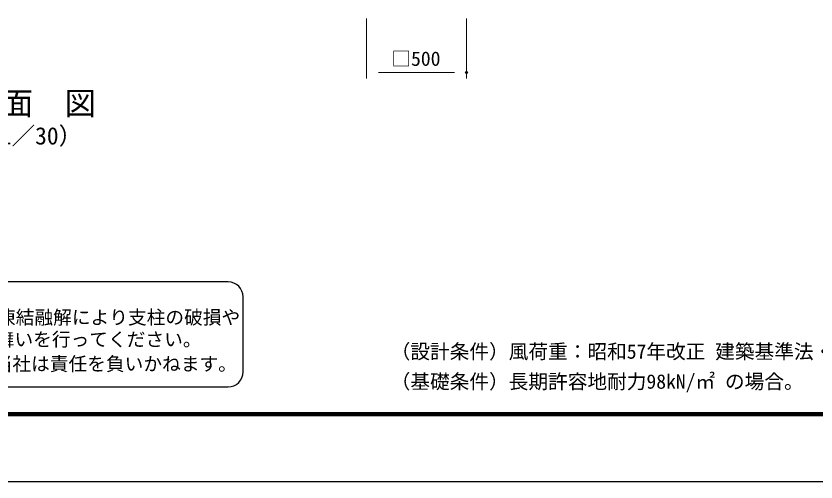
# Model space of a CAD drawing. Units: millimetres, scale not verified. Extents: x -6300 to 6300, y -4455 to 4455.
# Drawn here: x -2373 to 1629, y -4455 to -2125 of the extents above; entities that cross this region are included whole.
import ezdxf
from ezdxf.enums import TextEntityAlignment as Align

# ---------------------------------------------------------------- set-up
doc = ezdxf.new("R2010")
doc.units = ezdxf.units.MM
doc.header["$LTSCALE"] = 20
doc.header["$PDMODE"] = 32
doc.header["$PDSIZE"] = 10
for name, color, linetype, lineweight in [('0-0_D-TTL-TXT', 7, 'Continuous', 25), ('0-4_D-STR-DIM', 7, 'Continuous', 13), ('0-6_Defpoints', 8, 'Continuous', 25), ('0-C_D-TTL', 7, 'Continuous', 25)]:
    doc.layers.add(name, color=color, linetype=linetype, lineweight=lineweight)
doc.styles.add('ＭＳ ゴシック', font='')
doc.styles.get('ＭＳ ゴシック').set_extended_font_data('MS Gothic')

msp = doc.modelspace()

# ---------------------------------------------------------------- linework, layer by layer
at = {"layer": '0-0_D-TTL-TXT', "color": 2}
for p, q in [((-1312.12, -3454.47), (-4980.44, -3454.47)), ((-1237.12, -3904.47), (-1237.12, -3529.47)), ((-4980.44, -3979.47), (-1312.12, -3979.47))]:
    msp.add_line(p, q, dxfattribs=at)
for centre, start, end in [((-1312.12, -3529.47), 0, 90), ((-1312.12, -3904.47), 270, 0)]:
    msp.add_arc(centre, 75, start, end, dxfattribs=at)
at = {"layer": '0-4_D-STR-DIM'}
for p, q in [((-619.16, -2137.5), (-619.16, -2437.5)), ((-119.16, -2137.5), (-119.16, -2437.5)), ((-559.16, -2407.5), (-179.16, -2407.5))]:
    msp.add_line(p, q, dxfattribs=at)
at = {"layer": '0-6_Defpoints'}
msp.add_point((-119.16, -2407.5), dxfattribs=at)
at = {"layer": '0-C_D-TTL', "color": 2}
msp.add_lwpolyline([(-6300.1, 4455.34), (6299.9, 4455.34), (6299.9, -4454.66), (-6300.1, -4454.66)], close=True, dxfattribs=at)
at = {"layer": '0-C_D-TTL'}
for points in [[(-5895.1, 4125.34), (5894.9, 4125.34), (5894.9, -4124.66), (-5895.1, -4124.66)], [(-5891.35, 4121.59), (5891.15, 4121.59), (5891.15, -4120.91), (-5891.35, -4120.91)], [(-5887.6, 4117.84), (5887.4, 4117.84), (5887.4, -4117.16), (-5887.6, -4117.16)], [(-5883.85, 4114.09), (5883.65, 4114.09), (5883.65, -4113.41), (-5883.85, -4113.41)], [(-5880.1, 4110.34), (5879.9, 4110.34), (5879.9, -4109.66), (-5880.1, -4109.66)]]:
    msp.add_lwpolyline(points, close=True, dxfattribs=at)

# ---------------------------------------------------------------- texts
at = {"layer": '0-0_D-TTL-TXT', "style": 'ＭＳ ゴシック'}
for s, height, p in [('正\u3000面\u3000図', 115.4, (-2759.01, -2653.56)), ('（S=1／30）', 86.66, (-2690.78, -2793.36)), ('凍結の恐れがある場所への設置は、内部に溜まった雨水等の凍結融解により支柱の破損や', 68.62, (-4995.17, -3686.49)), ('コンクリート基礎の破損の恐れがありますので施工時、水仕舞いを行ってください。', 68.62, (-5001.34, -3796.62)), ('（設計条件）風荷重：昭和57年改正 建築基準法・同施行令に基づく風圧力に準拠。', 72.14, (-498.77, -3860.06)), ('施工による水仕舞い不備で起こる支柱・基礎の破損について当社は責任を負いかねます。 ', 68.62, (-5011.82, -3918.86)), ('（基礎条件）長期許容地耐力98kN/㎡ の場合。', 72.14, (-498.77, -4010.06))]:
    msp.add_text(s, height=height, dxfattribs=at).set_placement(p, align=Align.BOTTOM_LEFT)
at = {"layer": '0-4_D-STR-DIM', "style": 'ＭＳ ゴシック'}
msp.add_text('□500', height=72.14, dxfattribs=at).set_placement((-495.39, -2395.86), align=Align.BOTTOM_LEFT)

doc.saveas('drawing.dxf')
